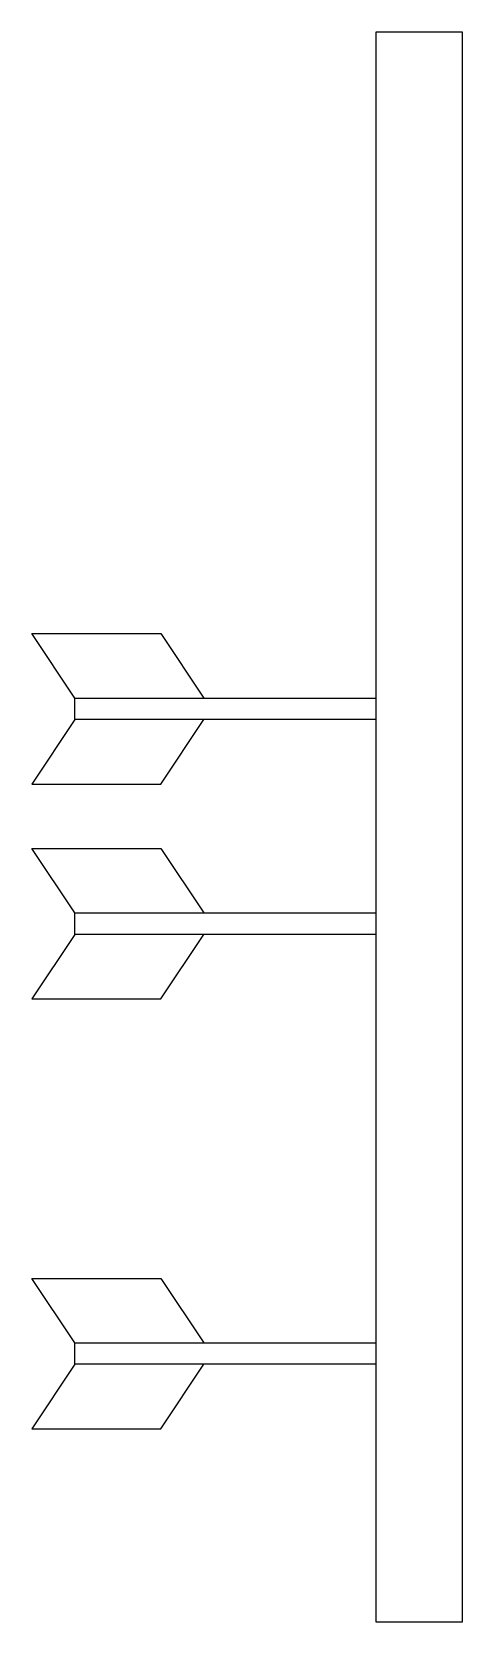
# Model space of a CAD drawing. Extents: x 4.1 to 9.1, y -18.6 to -0.1.
import ezdxf

# ---------------------------------------------------------------- set-up
doc = ezdxf.new("R2010")
doc.units = 0
doc.header["$MEASUREMENT"] = 0
doc.layers.get('0').update_dxf_attribs({"linetype": 'CONTINUOUS'})

msp = doc.modelspace()

# ---------------------------------------------------------------- linework, layer by layer
at = {"linetype": 'CONTINUOUS'}
for p, q in [((8.085, -0.11), (9.085, -0.11)), ((8.085, -18.61), (8.085, -0.11)), ((9.085, -0.11), (9.085, -18.61)), ((4.085, -7.11), (5.585, -7.11)), ((4.585, -7.86), (4.085, -7.11)), ((5.585, -7.11), (6.085, -7.86)), ((4.585, -7.86), (8.085, -7.86)), ((4.585, -8.11), (4.585, -7.86)), ((4.585, -8.11), (4.085, -8.86)), ((8.085, -8.11), (4.585, -8.11)), ((5.585, -8.86), (6.085, -8.11)), ((4.085, -8.86), (5.585, -8.86)), ((4.085, -9.61), (5.585, -9.61)), ((4.585, -10.36), (4.085, -9.61)), ((5.585, -9.61), (6.085, -10.36)), ((4.585, -10.36), (8.085, -10.36)), ((4.585, -10.61), (4.585, -10.36)), ((4.585, -10.61), (4.085, -11.36)), ((8.085, -10.61), (4.585, -10.61)), ((5.585, -11.36), (6.085, -10.61)), ((4.085, -11.36), (5.585, -11.36)), ((4.085, -14.61), (5.585, -14.61)), ((4.585, -15.36), (4.085, -14.61)), ((5.585, -14.61), (6.085, -15.36)), ((4.585, -15.36), (8.085, -15.36)), ((4.585, -15.61), (4.585, -15.36)), ((4.585, -15.61), (4.085, -16.36)), ((8.085, -15.61), (4.585, -15.61)), ((5.585, -16.36), (6.085, -15.61)), ((4.085, -16.36), (5.585, -16.36)), ((9.085, -18.61), (8.085, -18.61))]:
    msp.add_line(p, q, dxfattribs=at)

doc.saveas('drawing.dxf')
